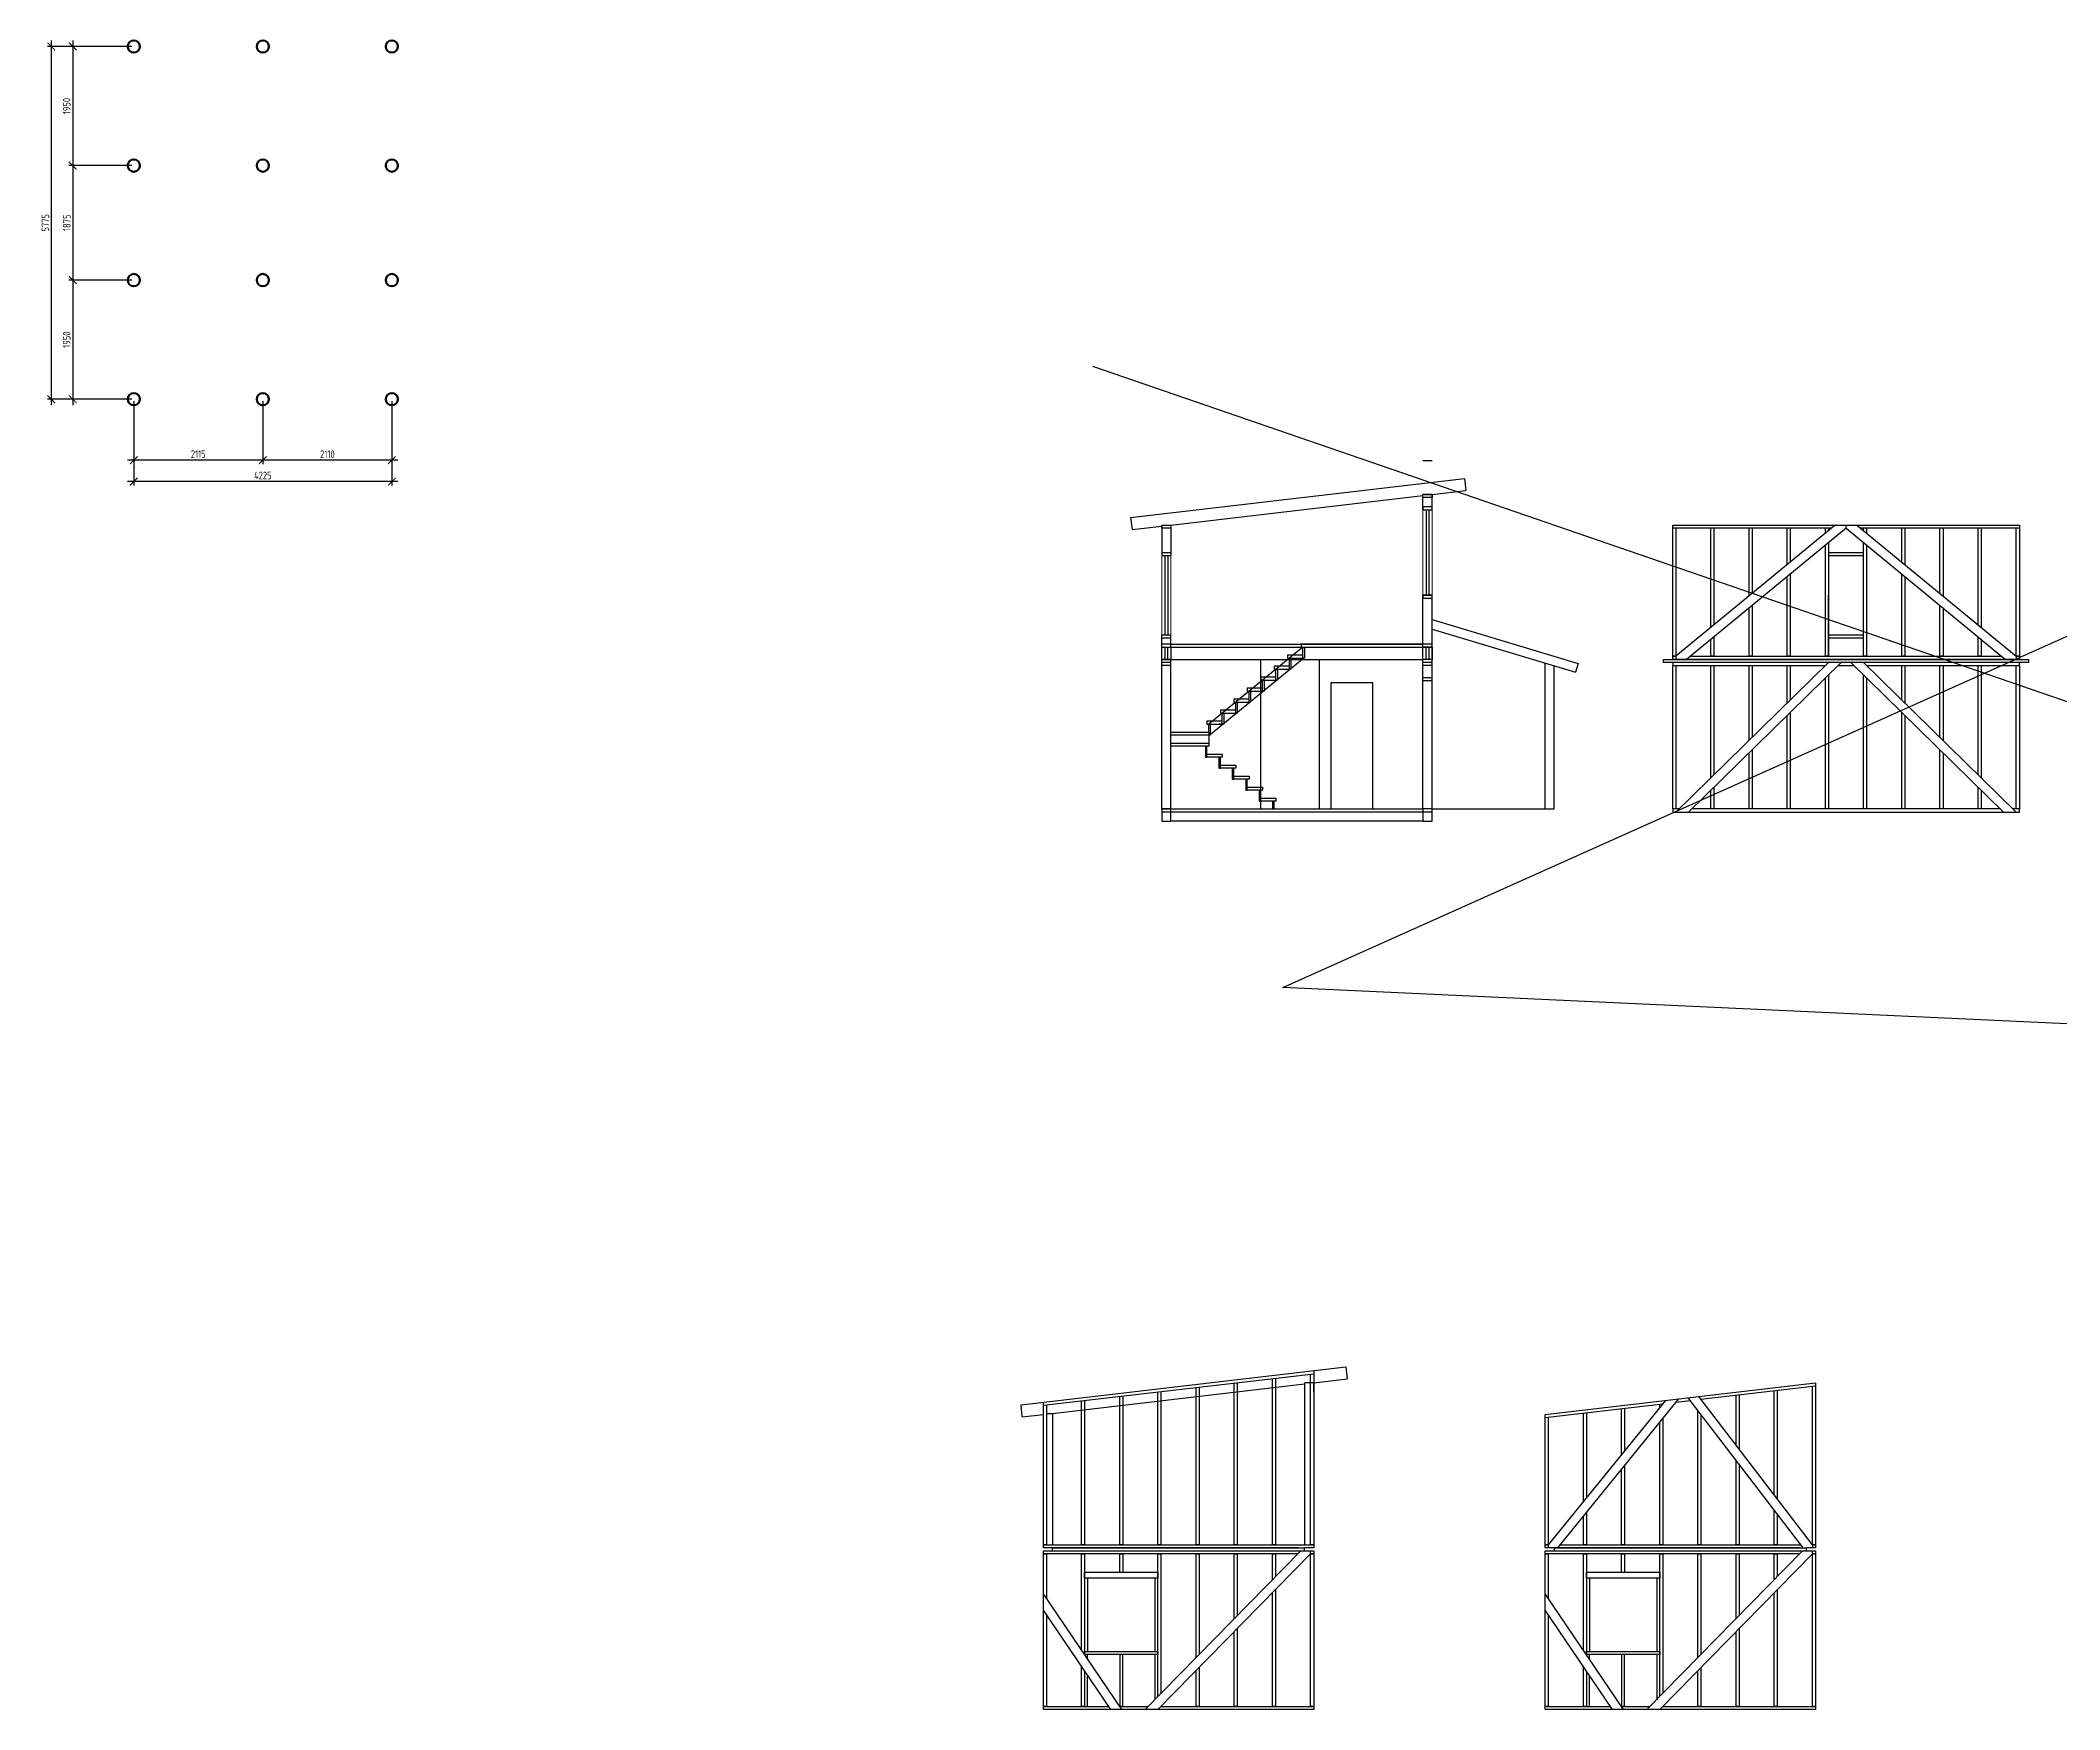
# Model space of a CAD drawing. Header units: millimetres. Extents: x 743280 to 1140305, y -337608 to -106611.
# Drawn here: x 981978 to 1015031, y -220563 to -193231 of the extents above; entities that cross this region are included whole.
import ezdxf

# ---------------------------------------------------------------- set-up
doc = ezdxf.new("R2010")
doc.units = ezdxf.units.MM
doc.header["$PDMODE"] = 35
doc.layers.get('Defpoints').update_dxf_attribs({"color": 9})
doc.layers.add('SANTEH', color=7, linetype='Continuous')
for name, color, linetype, lineweight in [('ОСНОВНЫЕ', 7, 'Continuous', 30), ('РАЗМЕРЫ', 42, 'Continuous', 13), ('ТОНКИЕ', 250, 'Continuous', 13)]:
    doc.layers.add(name, color=color, linetype=linetype, lineweight=lineweight)
doc.styles.add('GOST 2.304', font='CS_Gost2304.shx')
doc.dimstyles.new('СПДС', dxfattribs={"dimtxt": 2.5, "dimasz": 2.5, "dimexe": 1.25, "dimexo": 0.625, "dimtad": 1, "dimdec": 0, "dimtxsty": 'GOST 2.304', "dimblk": 'ARCHTICK', "dimblk1": 'ARCHTICK', "dimblk2": 'ARCHTICK', "dimcen": 2.5, "dimdle": 2, "dimadec": 0, "dimazin": 2, "dimtfac": 0.75, "dimtdec": 4, "dimtmove": 1, "dimatfit": 3, "dimfxl": 1, "dimtolj": 1, "dimarcsym": 1})

# ---------------------------------------------------------------- blocks, each defined once
blk = doc.blocks.new('_ArchTick')
at = {"color": 0, "linetype": 'ByBlock', "const_width": 0.15}
blk.add_lwpolyline([(-0.5, -0.5), (0.5, 0.5)], dxfattribs=at)
blk = doc.blocks.new('*D33')
at = {"layer": 'Defpoints', "color": 0, "transparency": 16777216}
for p in [(983507, -193331), (982157, -199106), (983507, -199106)]:
    blk.add_point(p, dxfattribs=at)
at = {"layer": 'РАЗМЕРЫ', "color": 0, "lineweight": -2, "transparency": 16777216}
for p, q in [((983475, -193331), (982094, -193331)), ((982157, -193231), (982157, -199206)), ((983475, -199106), (982094, -199106))]:
    blk.add_line(p, q, dxfattribs=at)
at = {"layer": 'РАЗМЕРЫ', "color": 0, "lineweight": -2, "transparency": 16777216, "xscale": 125, "yscale": 125, "zscale": 125}
for p, rotation in [((982157, -193331), 90), ((982157, -199106), 270)]:
    blk.add_blockref('_ArchTick', p, dxfattribs=dict(at, rotation=rotation))
at = {"layer": 'РАЗМЕРЫ', "color": 0, "transparency": 16777216, "insert": (982060, -196218), "char_height": 125, "attachment_point": 5, "rotation": 90, "style": 'GOST 2.304'}
blk.add_mtext('\\A1;5775', dxfattribs=at)
blk = doc.blocks.new('*D34')
at = {"layer": 'Defpoints', "color": 0, "transparency": 16777216}
for p in [(983507, -197156), (982507, -199106), (983507, -199106)]:
    blk.add_point(p, dxfattribs=at)
at = {"layer": 'РАЗМЕРЫ', "color": 0, "lineweight": -2, "transparency": 16777216}
for p, q in [((983475, -197156), (982444, -197156)), ((982507, -197056), (982507, -199206)), ((983475, -199106), (982444, -199106))]:
    blk.add_line(p, q, dxfattribs=at)
at = {"layer": 'РАЗМЕРЫ', "color": 0, "lineweight": -2, "transparency": 16777216, "xscale": 125, "yscale": 125, "zscale": 125}
for p, rotation in [((982507, -197156), 90), ((982507, -199106), 270)]:
    blk.add_blockref('_ArchTick', p, dxfattribs=dict(at, rotation=rotation))
at = {"layer": 'РАЗМЕРЫ', "color": 0, "transparency": 16777216, "insert": (982409, -198131), "char_height": 125, "attachment_point": 5, "rotation": 90, "style": 'GOST 2.304'}
blk.add_mtext('\\A1;1950', dxfattribs=at)
blk = doc.blocks.new('*D35')
at = {"layer": 'Defpoints', "color": 0, "transparency": 16777216}
for p in [(983507, -195281), (982507, -197156), (983507, -197156)]:
    blk.add_point(p, dxfattribs=at)
at = {"layer": 'РАЗМЕРЫ', "color": 0, "lineweight": -2, "transparency": 16777216}
for p, q in [((983475, -195281), (982444, -195281)), ((982507, -195181), (982507, -197256)), ((983475, -197156), (982444, -197156))]:
    blk.add_line(p, q, dxfattribs=at)
at = {"layer": 'РАЗМЕРЫ', "color": 0, "lineweight": -2, "transparency": 16777216, "xscale": 125, "yscale": 125, "zscale": 125}
for p, rotation in [((982507, -195281), 90), ((982507, -197156), 270)]:
    blk.add_blockref('_ArchTick', p, dxfattribs=dict(at, rotation=rotation))
at = {"layer": 'РАЗМЕРЫ', "color": 0, "transparency": 16777216, "insert": (982410, -196218), "char_height": 125, "attachment_point": 5, "rotation": 90, "style": 'GOST 2.304'}
blk.add_mtext('\\A1;1875', dxfattribs=at)
blk = doc.blocks.new('*D36')
at = {"layer": 'Defpoints', "color": 0, "transparency": 16777216}
for p in [(983507, -193331), (982507, -195281), (983507, -195281)]:
    blk.add_point(p, dxfattribs=at)
at = {"layer": 'РАЗМЕРЫ', "color": 0, "lineweight": -2, "transparency": 16777216}
for p, q in [((983475, -193331), (982444, -193331)), ((982507, -193231), (982507, -195381)), ((983475, -195281), (982444, -195281))]:
    blk.add_line(p, q, dxfattribs=at)
at = {"layer": 'РАЗМЕРЫ', "color": 0, "lineweight": -2, "transparency": 16777216, "xscale": 125, "yscale": 125, "zscale": 125}
for p, rotation in [((982507, -193331), 90), ((982507, -195281), 270)]:
    blk.add_blockref('_ArchTick', p, dxfattribs=dict(at, rotation=rotation))
at = {"layer": 'РАЗМЕРЫ', "color": 0, "transparency": 16777216, "insert": (982409, -194306), "char_height": 125, "attachment_point": 5, "rotation": 90, "style": 'GOST 2.304'}
blk.add_mtext('\\A1;1950', dxfattribs=at)
blk = doc.blocks.new('*D37')
at = {"layer": 'Defpoints', "color": 0, "transparency": 16777216}
for p in [(983507, -199106), (987732, -199106), (983507, -200456)]:
    blk.add_point(p, dxfattribs=at)
at = {"layer": 'РАЗМЕРЫ', "color": 0, "lineweight": -2, "transparency": 16777216}
for p, q in [((983507, -199137), (983507, -200518)), ((987732, -199137), (987732, -200518)), ((987832, -200456), (983407, -200456))]:
    blk.add_line(p, q, dxfattribs=at)
at = {"layer": 'РАЗМЕРЫ', "color": 0, "lineweight": -2, "transparency": 16777216, "xscale": 125, "yscale": 125, "zscale": 125, "rotation": 180}
blk.add_blockref('_ArchTick', (983507, -200456), dxfattribs=at)
at = {"layer": 'РАЗМЕРЫ', "color": 0, "lineweight": -2, "transparency": 16777216, "xscale": 125, "yscale": 125, "zscale": 125}
blk.add_blockref('_ArchTick', (987732, -200456), dxfattribs=at)
at = {"layer": 'РАЗМЕРЫ', "color": 0, "transparency": 16777216, "insert": (985619, -200355), "char_height": 125, "attachment_point": 5, "style": 'GOST 2.304'}
blk.add_mtext('\\A1;4225', dxfattribs=at)
blk = doc.blocks.new('*D38')
at = {"layer": 'Defpoints', "color": 0, "transparency": 16777216}
for p in [(983507, -199106), (985620, -199106), (983507, -200106)]:
    blk.add_point(p, dxfattribs=at)
at = {"layer": 'РАЗМЕРЫ', "color": 0, "lineweight": -2, "transparency": 16777216}
for p, q in [((983507, -199137), (983507, -200168)), ((985620, -199137), (985620, -200168)), ((985720, -200106), (983407, -200106))]:
    blk.add_line(p, q, dxfattribs=at)
at = {"layer": 'РАЗМЕРЫ', "color": 0, "lineweight": -2, "transparency": 16777216, "xscale": 125, "yscale": 125, "zscale": 125, "rotation": 180}
blk.add_blockref('_ArchTick', (983507, -200106), dxfattribs=at)
at = {"layer": 'РАЗМЕРЫ', "color": 0, "lineweight": -2, "transparency": 16777216, "xscale": 125, "yscale": 125, "zscale": 125}
blk.add_blockref('_ArchTick', (985620, -200106), dxfattribs=at)
at = {"layer": 'РАЗМЕРЫ', "color": 0, "transparency": 16777216, "insert": (984563, -200005), "char_height": 125, "attachment_point": 5, "style": 'GOST 2.304'}
blk.add_mtext('\\A1;2115', dxfattribs=at)
blk = doc.blocks.new('*D39')
at = {"layer": 'Defpoints', "color": 0, "transparency": 16777216}
for p in [(985620, -199106), (987732, -199106), (985620, -200106)]:
    blk.add_point(p, dxfattribs=at)
at = {"layer": 'РАЗМЕРЫ', "color": 0, "lineweight": -2, "transparency": 16777216}
for p, q in [((985620, -199137), (985620, -200168)), ((987732, -199137), (987732, -200168)), ((987832, -200106), (985520, -200106))]:
    blk.add_line(p, q, dxfattribs=at)
at = {"layer": 'РАЗМЕРЫ', "color": 0, "lineweight": -2, "transparency": 16777216, "xscale": 125, "yscale": 125, "zscale": 125, "rotation": 180}
blk.add_blockref('_ArchTick', (985620, -200106), dxfattribs=at)
at = {"layer": 'РАЗМЕРЫ', "color": 0, "lineweight": -2, "transparency": 16777216, "xscale": 125, "yscale": 125, "zscale": 125}
blk.add_blockref('_ArchTick', (987732, -200106), dxfattribs=at)
at = {"layer": 'РАЗМЕРЫ', "color": 0, "transparency": 16777216, "insert": (986676, -200007), "char_height": 125, "attachment_point": 5, "style": 'GOST 2.304'}
blk.add_mtext('\\A1;2110', dxfattribs=at)

msp = doc.modelspace()

# ---------------------------------------------------------------- linework, layer by layer
at = {"layer": 'SANTEH', "ltscale": 100}
for p, q in [((1000334.3, -203366.1), (1000334.3, -203116.1)), ((1000334.3, -203166.1), (1004609.3, -203166.1)), ((1000484.3, -203116.1), (1004609.3, -203116.1)), ((1004759.3, -203366.1), (1004759.3, -203116.1)), ((1004759.3, -205816.1), (1004759.3, -203166.1)), ((1004759.3, -206016.1), (1004759.3, -203166.1)), ((1000334.3, -205816.1), (1000334.3, -203316.1)), ((1000334.3, -203366.1), (1004609.3, -203366.1)), ((1000484.3, -204626.1), (1000484.3, -203366.1)), ((1001954.3, -205816.1), (1001954.3, -203366.1)), ((1002909.3, -203366.1), (1002909.3, -205816.1)), ((1004609.3, -203666.1), (1004609.3, -203366.1)), ((1000484.3, -205816.1), (1000484.3, -203816.1)), ((1003108.7, -203746.1), (1003788.7, -203746.1)), ((1003108.7, -205816.1), (1003108.7, -203746.1)), ((1003788.7, -205816.1), (1003788.7, -203746.1)), ((1004609.3, -205816.1), (1004609.3, -203666.1)), ((1000484.3, -205816.1), (1000334.3, -205816.1)), ((1000484.3, -205816.1), (1001184.3, -205816.1))]:
    msp.add_line(p, q, dxfattribs=at)
at = {"layer": 'ОСНОВНЫЕ', "ltscale": 100}
for p, q in [((1002314, -208739), (1029745.4, -196444.7)), ((999203.2, -198564.4), (1032856.2, -210152.1)), ((1004759.3, -200116.1), (1004609.3, -200116.1)), ((999824.3, -201042.1), (1005287.2, -200404.1)), ((1004759.3, -200666.1), (1005310.3, -200602.4)), ((1005287.2, -200404.1), (1005310.3, -200602.4)), ((1000484.3, -201166.1), (1004609.3, -200684.3)), ((1004609.3, -200916.1), (1004609.3, -200666.1)), ((1004609.3, -200916.1), (1004609.3, -200666.1)), ((1004759.3, -200666.1), (1004609.3, -200666.1)), ((1004660.2, -200916.1), (1004660.2, -202316.1)), ((1004708.5, -200916.1), (1004708.5, -202316.1)), ((1004759.3, -200916.1), (1004759.3, -200666.1)), ((1004759.3, -200916.1), (1004759.3, -200816.1)), ((1004759.3, -200916.1), (1004759.3, -200816.1)), ((999824.3, -201042.1), (999847.5, -201240.5)), ((999847.5, -201240.5), (1000334.3, -201183.6)), ((1000334.3, -201166.1), (1000484.3, -201166.1)), ((1000334.3, -201166.1), (1000334.3, -201666.1)), ((1000484.3, -201166.1), (1000484.3, -201666.1)), ((1011359.9, -201166.1), (1008747.6, -203316)), ((1011535.2, -201216.1), (1008922.8, -203366.1)), ((1011535.1, -201216.1), (1011535.1, -201166.1)), ((1011535.2, -201216.1), (1011535.2, -201166.1)), ((1011535.2, -201216.1), (1014147.5, -203366.1)), ((1011710.4, -201166.1), (1014322.7, -203316)), ((1000334.3, -201616.1), (1000484.3, -201616.1)), ((1011247.7, -201616.1), (1011822.7, -201616.1)), ((1000334.3, -201666.1), (1000484.3, -201666.1)), ((1000385.2, -201666.1), (1000385.2, -202966.1)), ((1000433.5, -201666.1), (1000433.5, -202966.1)), ((1011247.7, -201666.1), (1011822.7, -201666.1)), ((1004609.3, -203166.1), (1004609.3, -202316.1)), ((1004609.3, -203166.1), (1004609.3, -202316.1)), ((1004609.3, -202316.1), (1004759.3, -202316.1)), ((1004759.3, -203366.1), (1004759.3, -202316.1)), ((1004759.3, -203366.1), (1004759.3, -202316.1)), ((1004759.3, -203366.1), (1004759.3, -202316.1)), ((1004759.3, -203116.1), (1004759.3, -202316.1)), ((1011247.7, -203316.1), (1011247.7, -202316.1)), ((1004759.3, -202716.1), (1007152.4, -203434)), ((1004759.3, -202872.7), (1007109.3, -203577.7)), ((1000334.3, -203366.1), (1000334.3, -202966.1)), ((1000334.3, -202966.1), (1000484.3, -202966.1)), ((1000334.3, -203016.1), (1000484.3, -203016.1)), ((1000484.3, -203116.1), (1000334.3, -203116.1)), ((1000484.3, -203166.1), (1000484.3, -202966.1)), ((1002644.3, -203166.1), (1001104.3, -204426.1)), ((1002644.3, -203296.1), (1002644.3, -203166.1)), ((1002669.3, -203166.1), (1002669.3, -203346.1)), ((1004759.3, -203116.1), (1004609.3, -203116.1)), ((1004609.3, -203166.1), (1004759.3, -203166.1)), ((1004759.3, -203166.1), (1004609.3, -203166.1)), ((1011247.7, -202966.1), (1011822.7, -202966.1)), ((1011247.7, -203016.1), (1011822.7, -203016.1)), ((1000334.3, -203366.1), (1000334.3, -203316.1)), ((1000334.3, -203466.1), (1000334.3, -203316.1)), ((1000484.3, -203366.1), (1000334.3, -203366.1)), ((1000484.3, -203416.1), (1000334.3, -203416.1)), ((1000484.3, -203466.1), (1000334.3, -203466.1)), ((1000484.3, -203466.1), (1000484.3, -203366.1)), ((1002661.2, -203346.1), (1001129.3, -204599.4)), ((1002204.3, -203656.1), (1002204.3, -203526.1)), ((1002229.3, -203526.1), (1002229.3, -203706.1)), ((1002424.3, -203476.1), (1002424.3, -203346.1)), ((1002449.3, -203526.1), (1002424.3, -203526.1)), ((1002449.3, -203346.1), (1002449.3, -203526.1)), ((1002669.3, -203346.1), (1002644.3, -203346.1)), ((1004759.3, -203366.1), (1004609.3, -203366.1)), ((1004609.3, -203466.1), (1004609.3, -203366.1)), ((1004759.3, -203416.1), (1004609.3, -203416.1)), ((1004759.3, -203466.1), (1004609.3, -203466.1)), ((1004759.3, -203466.1), (1004759.3, -203316.1)), ((1004759.3, -203366.1), (1004759.3, -203316.1)), ((1006609.3, -205816.1), (1006609.3, -203427.7)), ((1006759.3, -205816.1), (1006759.3, -203472.7)), ((1007152.4, -203434), (1007109.3, -203577.7)), ((1008747.6, -203316), (1008747.6, -203366.1)), ((1008747.7, -205866.1), (1011248.7, -203416.1)), ((1008955.7, -205866.1), (1011456.7, -203416.1)), ((1014114.7, -205866.1), (1011613.6, -203416.1)), ((1014322.7, -205866.1), (1011821.6, -203416.1)), ((1014322.7, -203316), (1014322.7, -203366.1)), ((1001764.3, -204016.1), (1001764.3, -203886.1)), ((1001789.3, -203886.1), (1001789.3, -204066.1)), ((1001984.3, -203836.1), (1001984.3, -203706.1)), ((1002009.3, -203886.1), (1001984.3, -203886.1)), ((1002009.3, -203706.1), (1002009.3, -203886.1)), ((1002229.3, -203706.1), (1002204.3, -203706.1)), ((1004759.3, -203666.1), (1004609.3, -203666.1)), ((1004609.3, -203716.1), (1004609.3, -203666.1)), ((1004759.3, -203716.1), (1004609.3, -203716.1)), ((1004759.3, -203716.1), (1004759.3, -203666.1)), ((1001324.3, -204376.1), (1001324.3, -204246.1)), ((1001349.3, -204246.1), (1001349.3, -204426.1)), ((1001544.3, -204196.1), (1001544.3, -204066.1)), ((1001569.3, -204246.1), (1001544.3, -204246.1)), ((1001569.3, -204066.1), (1001569.3, -204246.1)), ((1001789.3, -204066.1), (1001764.3, -204066.1)), ((1001104.3, -204556.1), (1001104.3, -204426.1)), ((1001129.3, -204426.1), (1001129.3, -204606.1)), ((1001294.3, -204426.1), (1001269.3, -204426.1)), ((1001349.3, -204426.1), (1001324.3, -204426.1)), ((1001049.3, -204786.1), (1001049.3, -204966.1)), ((1001074.3, -204916.1), (1001074.3, -204786.1)), ((1001104.3, -204606.1), (1001104.3, -204736.1)), ((1001129.3, -204606.1), (1001104.3, -204606.1)), ((1001129.3, -204606.1), (1001104.3, -204606.1)), ((1001049.3, -204966.1), (1001074.3, -204966.1)), ((1001269.3, -204966.1), (1001269.3, -205146.1)), ((1001269.3, -205146.1), (1001294.3, -205146.1)), ((1001294.3, -205096.1), (1001294.3, -204966.1)), ((1001489.3, -205146.1), (1001489.3, -205326.1)), ((1001514.3, -205276.1), (1001514.3, -205146.1)), ((1001489.3, -205326.1), (1001514.3, -205326.1)), ((1001709.3, -205326.1), (1001709.3, -205506.1)), ((1001709.3, -205506.1), (1001734.3, -205506.1)), ((1001709.3, -205506.1), (1001734.3, -205506.1)), ((1001734.3, -205456.1), (1001734.3, -205326.1)), ((1001929.3, -205506.1), (1001929.3, -205686.1)), ((1001954.3, -205636.1), (1001954.3, -205506.1)), ((1000334.3, -205816.1), (1000334.3, -205866.1)), ((1000334.3, -205816.1), (1000484.3, -205816.1)), ((1004609.3, -205866.1), (1000334.3, -205866.1)), ((1000484.3, -205866.1), (1000484.3, -205816.1)), ((1000484.3, -205816.1), (1004609.3, -205816.1)), ((1001929.3, -205686.1), (1001954.3, -205686.1)), ((1001929.3, -205686.1), (1001954.3, -205686.1)), ((1002149.3, -205686.1), (1002149.3, -205816.1)), ((1002149.3, -205816.1), (1002174.3, -205816.1)), ((1002174.3, -205816.1), (1002174.3, -205686.1)), ((1004759.3, -205816.1), (1004609.3, -205816.1)), ((1004609.3, -205816.1), (1004609.3, -205866.1)), ((1004759.3, -205866.1), (1004759.3, -205816.1)), ((1004759.3, -205816.1), (1006759.3, -205816.1)), ((1004609.3, -206016.1), (1000484.3, -206016.1)), ((1032856.2, -210152.1), (1002314, -208739)), ((998032, -215571.7), (1003348.9, -214950.6)), ((998396, -215579.5), (1002821, -215062.6)), ((1002821, -215212.6), (1003372, -215148.9)), ((1003348.9, -214950.6), (1003372, -215148.9)), ((998546, -215712.6), (1002671, -215230.8)), ((1002821, -215212.6), (1002671, -215212.6)), ((1002671, -215212.6), (1002671, -217862.6)), ((1002821, -215363), (1002821, -215212.6)), ((1006610.6, -215729.1), (1011035.6, -215212.3)), ((1008580.8, -215499), (1006660.6, -217862.6)), ((1008794.3, -215474.1), (1006813.3, -217912.6)), ((1008749.1, -215529.7), (1008987.2, -215501.9)), ((1010835, -217912.6), (1008951.7, -215455.7)), ((1010985.6, -217862.6), (1009125.2, -215435.4)), ((1009160.6, -215481.6), (1011035.6, -215262.6)), ((998049.4, -215770.7), (998032, -215571.7)), ((998049.4, -215770.7), (998396, -215730.2)), ((998446, -215712.6), (998546, -215712.6)), ((998546, -215712.6), (998546, -217862.6)), ((1006610.6, -215779.5), (1008535.6, -215554.6)), ((998546, -217912.6), (1002671, -217912.6)), ((998546, -217962.6), (998546, -217912.6)), ((1002610, -217962.6), (1000062, -220562.6)), ((1002771, -218012.6), (1000272, -220562.6)), ((1002671, -217962.6), (1002671, -217912.6)), ((1002771, -218012.6), (1002771, -217962.6)), ((1006660.6, -217862.6), (1006660.6, -217912.6)), ((1006760.6, -217912.6), (1010885.6, -217912.6)), ((1006760.6, -217962.6), (1006760.6, -217912.6)), ((1010824.6, -217962.6), (1008276.6, -220562.6)), ((1010985.6, -218012.6), (1008486.6, -220562.6)), ((1010885.6, -217962.6), (1010885.6, -217912.6)), ((1010985.6, -217862.6), (1010985.6, -217912.6)), ((1010985.6, -218012.6), (1010985.6, -217962.6)), ((999121, -218412.6), (999121, -219612.6)), ((1000221, -218412.6), (1000221, -219612.6)), ((1007335.6, -218412.6), (1007335.6, -219612.6)), ((1008435.6, -218412.6), (1008435.6, -219612.6)), ((999679.8, -220562.6), (998396, -218664.8)), ((1007894.4, -220562.6), (1006610.6, -218664.8)), ((999498.7, -220562.6), (998396, -218932.5)), ((1007713.4, -220562.6), (1006610.6, -218932.5))]:
    msp.add_line(p, q, dxfattribs=at)
for points in [[(1004609.3, -200666.1), (1004759.3, -200666.1), (1004759.3, -200716.1), (1004609.3, -200716.1)], [(1004609.3, -200916.1), (1004759.3, -200916.1), (1004759.3, -200866.1), (1004609.3, -200866.1)], [(1000334.3, -201166.1), (1000484.3, -201166.1), (1000484.3, -201216.1), (1000334.3, -201216.1)], [(1004609.3, -202366.1), (1004759.3, -202366.1), (1004759.3, -202316.1), (1004609.3, -202316.1)], [(1000334.3, -203166.1), (1000384.3, -203166.1), (1000384.3, -203366.1), (1000334.3, -203366.1)], [(1000434.3, -203166.1), (1000484.3, -203166.1), (1000484.3, -203366.1), (1000434.3, -203366.1)], [(1004609.3, -203116.1), (1002614.3, -203116.1), (1002614.3, -203166.1), (1004609.3, -203166.1)], [(1004609.3, -203166.1), (1004659.3, -203166.1), (1004659.3, -203366.1), (1004609.3, -203366.1)], [(1004709.3, -203166.1), (1004759.3, -203166.1), (1004759.3, -203366.1), (1004709.3, -203366.1)], [(1002424.3, -203476.1), (1002174.3, -203476.1), (1002174.3, -203526.1), (1002424.3, -203526.1)], [(1002644.3, -203296.1), (1002394.3, -203296.1), (1002394.3, -203346.1), (1002644.3, -203346.1)], [(1008547.7, -203366.1), (1014522.7, -203366.1), (1014522.7, -203416.1), (1008547.7, -203416.1)], [(1008697.7, -203466.1), (1008747.7, -203466.1), (1008747.7, -205816.1), (1008697.7, -205816.1)], [(1014322.7, -203466.1), (1014372.7, -203466.1), (1014372.7, -205816.1), (1014322.7, -205816.1)], [(1001984.3, -203836.1), (1001734.3, -203836.1), (1001734.3, -203886.1), (1001984.3, -203886.1)], [(1002204.3, -203656.1), (1001954.3, -203656.1), (1001954.3, -203706.1), (1002204.3, -203706.1)], [(1001544.3, -204196.1), (1001294.3, -204196.1), (1001294.3, -204246.1), (1001544.3, -204246.1)], [(1001764.3, -204016.1), (1001514.3, -204016.1), (1001514.3, -204066.1), (1001764.3, -204066.1)], [(1000484.3, -204556.1), (1001104.3, -204556.1), (1001104.3, -204606.1), (1000484.3, -204606.1)], [(1001324.3, -204376.1), (1001074.3, -204376.1), (1001074.3, -204426.1), (1001324.3, -204426.1)], [(1000484.3, -204736.1), (1001104.3, -204736.1), (1001104.3, -204786.1), (1000484.3, -204786.1)], [(1001074.3, -204916.1), (1001324.3, -204916.1), (1001324.3, -204966.1), (1001074.3, -204966.1)], [(1001294.3, -205096.1), (1001544.3, -205096.1), (1001544.3, -205146.1), (1001294.3, -205146.1)], [(1001514.3, -205276.1), (1001764.3, -205276.1), (1001764.3, -205326.1), (1001514.3, -205326.1)], [(1001734.3, -205456.1), (1001984.3, -205456.1), (1001984.3, -205506.1), (1001734.3, -205506.1)], [(1000484.3, -205866.1), (1000334.3, -205866.1), (1000334.3, -206016.1), (1000484.3, -206016.1)], [(1001954.3, -205636.1), (1002204.3, -205636.1), (1002204.3, -205686.1), (1001954.3, -205686.1)], [(1004759.3, -205866.1), (1004609.3, -205866.1), (1004609.3, -206016.1), (1004759.3, -206016.1)], [(1002821, -220512.6), (1002771, -220512.6), (1002771, -218012.6), (1002821, -218012.6)], [(1011035.6, -220512.6), (1010985.6, -220512.6), (1010985.6, -218012.6), (1011035.6, -218012.6)], [(999071, -218312.6), (1000271, -218312.6), (1000271, -218412.6), (999071, -218412.6)], [(1007285.6, -218312.6), (1008485.6, -218312.6), (1008485.6, -218412.6), (1007285.6, -218412.6)], [(999071, -219612.6), (1000271, -219612.6), (1000271, -219662.6), (999071, -219662.6)], [(1007285.6, -219612.6), (1008485.6, -219612.6), (1008485.6, -219662.6), (1007285.6, -219662.6)]]:
    msp.add_lwpolyline(points, close=True, dxfattribs=at)
for points in [[(1008747.7, -201216.1), (1008747.7, -203316.1), (1008697.7, -203316.1), (1008697.7, -201166.1)], [(1011299.1, -201216.1), (1008697.7, -201216.1), (1008697.7, -201166.1), (1014372.7, -201166.1), (1014372.7, -201216.1), (1011771.2, -201216.1)], [(1009322.7, -202842.7), (1009322.7, -201216.1)], [(1009372.7, -201216.1), (1009372.7, -202801.6)], [(1009947.7, -202328.3), (1009947.7, -201216.1)], [(1009997.7, -201216.1), (1009997.7, -202287.2)], [(1010572.7, -201814), (1010572.7, -201216.1)], [(1010622.7, -201216.1), (1010622.7, -201772.8)], [(1011197.7, -201299.6), (1011197.7, -201216.1)], [(1011247.7, -201216.1), (1011247.7, -201258.4)], [(1011535.2, -201216.1), (1011535.1, -201216.1)], [(1011822.7, -201258.4), (1011822.7, -201216.1)], [(1011872.7, -201216.1), (1011872.7, -201299.6)], [(1012447.7, -201772.8), (1012447.7, -201216.1)], [(1012497.7, -201216.1), (1012497.7, -201814)], [(1013072.7, -202287.2), (1013072.7, -201216.1)], [(1013122.7, -201216.1), (1013122.7, -202328.4)], [(1013697.7, -202801.6), (1013697.7, -201216.1)], [(1013747.7, -201216.1), (1013747.7, -202842.8)], [(1014372.7, -201166.1), (1014372.7, -203316.1), (1014322.7, -203316.1), (1014322.7, -201216.1)], [(1011247.7, -201452.7), (1011247.7, -203316.1), (1011197.7, -203316.1), (1011197.7, -201493.8)], [(1011872.7, -201493.9), (1011872.7, -203316.1), (1011822.7, -203316.1), (1011822.7, -201452.7)], [(1010622.7, -201967.1), (1010622.7, -203316.1), (1010572.7, -203316.1), (1010572.7, -202008.2)], [(1012497.7, -202008.2), (1012497.7, -203316.1), (1012447.7, -203316.1), (1012447.7, -201967.1)], [(1009997.7, -202481.5), (1009997.7, -203316.1), (1009947.7, -203316.1), (1009947.7, -202522.6)], [(1013122.7, -202522.6), (1013122.7, -203316.1), (1013072.7, -203316.1), (1013072.7, -202481.5)], [(1009372.7, -202995.9), (1009372.7, -203316.1), (1009322.7, -203316.1), (1009322.7, -203037)], [(1013747.7, -203037), (1013747.7, -203316.1), (1013697.7, -203316.1), (1013697.7, -202995.9)], [(1014322.7, -203316.1), (1014372.7, -203316.1), (1014372.7, -203366.1), (1008697.7, -203366.1), (1008697.7, -203316.1), (1008747.7, -203316.1)], [(1011872.7, -203466.1), (1014372.7, -203466.1), (1014372.7, -203416.1), (1008697.7, -203416.1), (1008697.7, -203466.1), (1011197.7, -203466.1)], [(1008983.6, -203316.1), (1014086.7, -203316.1)], [(1009322.7, -205302.8), (1009322.7, -203466.1), (1009372.7, -203466.1), (1009372.7, -205253.8)], [(1009947.7, -204690.6), (1009947.7, -203466.1), (1009997.7, -203466.1), (1009997.7, -204641.6)], [(1010572.7, -204078.3), (1010572.7, -203466.1), (1010622.7, -203466.1), (1010622.7, -204029.3)], [(1011405.7, -203466.1), (1011664.7, -203466.1)], [(1012447.7, -204029.3), (1012447.7, -203466.1), (1012497.7, -203466.1), (1012497.7, -204078.3)], [(1013072.7, -204641.6), (1013072.7, -203466.1), (1013122.7, -203466.1), (1013122.7, -204690.6)], [(1013697.7, -205253.8), (1013697.7, -203466.1), (1013747.7, -203466.1), (1013747.7, -205302.8)], [(1011247.7, -203620.9), (1011247.7, -205816.1), (1011197.7, -205816.1), (1011197.7, -203669.8)], [(1011872.7, -203669.8), (1011872.7, -205816.1), (1011822.7, -205816.1), (1011822.7, -203620.9)], [(1010622.7, -204233.1), (1010622.7, -205816.1), (1010572.7, -205816.1), (1010572.7, -204282.1)], [(1012497.7, -204282.1), (1012497.7, -205816.1), (1012447.7, -205816.1), (1012447.7, -204233.1)], [(1009997.7, -204845.4), (1009997.7, -205816.1), (1009947.7, -205816.1), (1009947.7, -204894.3)], [(1013122.7, -204894.3), (1013122.7, -205816.1), (1013072.7, -205816.1), (1013072.7, -204845.4)], [(1009372.7, -205457.6), (1009372.7, -205816.1), (1009322.7, -205816.1), (1009322.7, -205506.6)], [(1013747.7, -205506.6), (1013747.7, -205816.1), (1013697.7, -205816.1), (1013697.7, -205457.6)], [(1008798.7, -205816.1), (1008697.7, -205816.1), (1008697.7, -205866.1), (1014372.7, -205866.1), (1014372.7, -205816.1), (1014271.6, -205816.1)], [(1014063.6, -205816.1), (1009006.7, -205816.1)], [(1002196, -215135.6), (1002196, -217862.6), (1002146, -217862.6), (1002146, -215141.5)], [(1002821, -215012.3), (1002821, -217862.6), (1002771, -217862.6), (1002771, -215068.5)], [(999071, -215500.6), (999071, -217862.6), (999021, -217862.6), (999021, -215506.5)], [(999696, -215427.6), (999696, -217862.6), (999646, -217862.6), (999646, -215433.5)], [(1000321, -215354.6), (1000321, -217862.6), (1000271, -217862.6), (1000271, -215360.5)], [(1000946, -215281.6), (1000946, -217862.6), (1000896, -217862.6), (1000896, -215287.5)], [(1001571, -215208.6), (1001571, -217862.6), (1001521, -217862.6), (1001521, -215214.5)], [(1009735.6, -216231.8), (1009735.6, -215414.5)], [(1009785.6, -215408.6), (1009785.6, -216297)], [(1010360.6, -217047.2), (1010360.6, -215341.5)], [(1010410.6, -215335.6), (1010410.6, -217112.5)], [(1011035.6, -215212.3), (1011035.6, -217862.6), (1010985.6, -217862.6), (1010985.6, -215268.5)], [(998446, -215573.6), (998446, -217862.6), (998396, -217862.6), (998396, -215529.1)], [(1002821, -215612.6), (1002821, -215662.6)], [(1006660.6, -215773.6), (1006660.6, -217862.6), (1006610.6, -217862.6), (1006610.6, -215729.1)], [(1007235.6, -217154.9), (1007235.6, -215706.5)], [(1007285.6, -215700.6), (1007285.6, -217093.3)], [(1007860.6, -216385.5), (1007860.6, -215633.5)], [(1007910.6, -215627.6), (1007910.6, -216324)], [(1008485.6, -215616.2), (1008485.6, -215560.5)], [(1008535.6, -215792.5), (1008535.6, -217862.6), (1008485.6, -217862.6), (1008485.6, -215854.1)], [(1009160.6, -215728.2), (1009160.6, -217862.6), (1009110.6, -217862.6), (1009110.6, -215663)], [(1011035.6, -215812.6), (1011035.6, -215862.6)], [(1009785.6, -216543.6), (1009785.6, -217862.6), (1009735.6, -217862.6), (1009735.6, -216478.4)], [(1007910.6, -216561.9), (1007910.6, -217862.6), (1007860.6, -217862.6), (1007860.6, -216623.4)], [(1007285.6, -217331.2), (1007285.6, -217862.6), (1007235.6, -217862.6), (1007235.6, -217392.7)], [(1010410.6, -217359), (1010410.6, -217862.6), (1010360.6, -217862.6), (1010360.6, -217293.8)], [(1002561, -217912.6), (998396, -217912.6), (998396, -217862.6), (1002821, -217862.6), (1002821, -217912.6), (1002671, -217912.6)], [(1002561, -218012.6), (998396, -218012.6), (998396, -217962.6), (1002821, -217962.6), (1002821, -218012.6), (1002771, -218012.6)], [(998446, -219006.4), (998446, -220512.6), (998396, -220512.6), (998396, -218012.6), (998446, -218012.6), (998446, -218738.7)], [(999021, -219588.7), (999021, -218012.6), (999071, -218012.6), (999071, -219662.6)], [(999646, -218312.6), (999646, -218012.6), (999696, -218012.6), (999696, -218312.6)], [(1000271, -220349.4), (1000271, -218012.6), (1000321, -218012.6), (1000321, -220298.3)], [(1000896, -219711.6), (1000896, -218012.6), (1000946, -218012.6), (1000946, -219660.6)], [(1001521, -219073.8), (1001521, -218012.6), (1001571, -218012.6), (1001571, -219022.8)], [(1002146, -218436.1), (1002146, -218012.6), (1002196, -218012.6), (1002196, -218385.1)], [(1010775.6, -217912.6), (1006610.6, -217912.6), (1006610.6, -217862.6), (1006660.6, -217862.6)], [(1010775.6, -218012.6), (1006610.6, -218012.6), (1006610.6, -217962.6), (1011035.6, -217962.6), (1011035.6, -218012.6), (1010985.6, -218012.6)], [(1006660.6, -219006.4), (1006660.6, -220512.6), (1006610.6, -220512.6), (1006610.6, -218012.6), (1006660.6, -218012.6), (1006660.6, -218738.7)], [(1006853.9, -217862.6), (1010796.6, -217862.6)], [(1007235.6, -219588.7), (1007235.6, -218012.6), (1007285.6, -218012.6), (1007285.6, -219662.6)], [(1007860.6, -218312.6), (1007860.6, -218012.6), (1007910.6, -218012.6), (1007910.6, -218312.6)], [(1008485.6, -220349.4), (1008485.6, -218012.6), (1008535.6, -218012.6), (1008535.6, -220298.3)], [(1009110.6, -219711.6), (1009110.6, -218012.6), (1009160.6, -218012.6), (1009160.6, -219660.6)], [(1009735.6, -219073.8), (1009735.6, -218012.6), (1009785.6, -218012.6), (1009785.6, -219022.8)], [(1010360.6, -218436.1), (1010360.6, -218012.6), (1010410.6, -218012.6), (1010410.6, -218385.1)], [(1010985.6, -217862.6), (1011035.6, -217862.6), (1011035.6, -217912.6), (1010885.6, -217912.6)], [(1002196, -218599.4), (1002196, -220512.6), (1002146, -220512.6), (1002146, -218650.4)], [(1010410.6, -218599.4), (1010410.6, -220512.6), (1010360.6, -220512.6), (1010360.6, -218650.4)], [(1001571, -219237.1), (1001571, -220512.6), (1001521, -220512.6), (1001521, -219288.2)], [(1009785.6, -219237.1), (1009785.6, -220512.6), (1009735.6, -220512.6), (1009735.6, -219288.2)], [(999121, -219736.6), (999121, -219662.6)], [(999646, -219662.6), (999646, -220512.6), (999696, -220512.6), (999696, -219662.6)], [(1000221, -219662.6), (1000221, -220400.4)], [(1000271, -220349.4), (1000271, -219662.6)], [(1007335.6, -219736.6), (1007335.6, -219662.6)], [(1007860.6, -219662.6), (1007860.6, -220512.6), (1007910.6, -220512.6), (1007910.6, -219662.6)], [(1008435.6, -219662.6), (1008435.6, -220400.4)], [(1008485.6, -220349.4), (1008485.6, -219662.6)], [(999071, -219930.4), (999071, -220512.6), (999021, -220512.6), (999021, -219856.4)], [(999071, -219930.4), (999071, -220512.6), (999121, -220512.6), (999121, -220004.3)], [(1000946, -219874.9), (1000946, -220512.6), (1000896, -220512.6), (1000896, -219925.9)], [(1007285.6, -219930.4), (1007285.6, -220512.6), (1007235.6, -220512.6), (1007235.6, -219856.4)], [(1007285.6, -219930.4), (1007285.6, -220512.6), (1007335.6, -220512.6), (1007335.6, -220004.3)], [(1009160.6, -219874.9), (1009160.6, -220512.6), (1009110.6, -220512.6), (1009110.6, -219925.9)], [(1000321, -220512.6), (1002821, -220512.6), (1002821, -220562.6), (998396, -220562.6), (998396, -220512.6), (999464.9, -220512.6)], [(999696, -220512.6), (999646, -220512.6)], [(999646, -220512.6), (1000111, -220512.6)], [(1008535.6, -220512.6), (1011035.6, -220512.6), (1011035.6, -220562.6), (1006610.6, -220562.6), (1006610.6, -220512.6), (1007679.5, -220512.6)], [(1007910.6, -220512.6), (1007860.6, -220512.6)], [(1007860.6, -220512.6), (1008325.6, -220512.6)]]:
    msp.add_lwpolyline(points, dxfattribs=at)
at = {"layer": 'ОСНОВНЫЕ', "lineweight": 50, "ltscale": 50}
for centre in [(983507.2, -193331), (985619.7, -193331), (987732.2, -193331), (983507.2, -195281), (985619.7, -195281), (987732.2, -195281), (983507.2, -197156), (985619.7, -197156), (987732.2, -197156), (983507.2, -199106), (985619.7, -199106), (987732.2, -199106)]:
    msp.add_circle(centre, 100, dxfattribs=at)
at = {"layer": 'ТОНКИЕ', "ltscale": 100}
for p, q in [((1004609.3, -200916.1), (1004609.3, -202316.1)), ((1004759.3, -200916.1), (1004759.3, -202316.1)), ((1000334.3, -201666.1), (1000334.3, -202966.1)), ((1000484.3, -201666.1), (1000484.3, -202966.1))]:
    msp.add_line(p, q, dxfattribs=at)

# ---------------------------------------------------------------- dimensions: what is measured, and where the dimension line sits
at = {"layer": 'РАЗМЕРЫ'}
for base, p1, p2, picture, middle in [((982156.7, -199106), (983506.7, -193331), (983506.7, -199106), '*D33', (982060.4, -196218.5)), ((982506.7, -195281), (983506.7, -193331), (983506.7, -195281), '*D36', (982409.4, -194306)), ((982506.7, -197156), (983506.7, -195281), (983506.7, -197156), '*D35', (982410.4, -196218.5)), ((982506.7, -199106), (983506.7, -197156), (983506.7, -199106), '*D34', (982409.4, -198131))]:
    dim = msp.add_linear_dim(base=base, p1=p1, p2=p2, angle=270, dimstyle='СПДС', override={"dimscale": 50, "dimlfac": 1, "dimtxsty": 'GOST 2.304', "dimblk1": 'ArchTick', "dimblk2": 'ArchTick', "dimsah": 1, "dimtolj": 1}, dxfattribs=at)
    dim.commit()
    dim.dimension.update_dxf_attribs({"geometry": picture, "text_midpoint": middle})
for base, p1, p2, override, picture, middle in [((983506.7, -200456), (987731.7, -199106), (983506.7, -199106), {"dimscale": 50, "dimlfac": 1, "dimtxsty": 'GOST 2.304', "dimblk1": 'ArchTick', "dimblk2": 'ArchTick', "dimsah": 1, "dimtolj": 1}, '*D37', (985619.2, -200354.8)), ((983506.7, -200106), (985619.7, -199106), (983506.7, -199106), {"dimscale": 50, "dimlfac": 1, "dimrnd": 5, "dimtxsty": 'GOST 2.304', "dimblk1": 'ArchTick', "dimblk2": 'ArchTick', "dimsah": 1, "dimtolj": 1}, '*D38', (984563.2, -200004.8)), ((985619.7, -200106), (987731.7, -199106), (985619.7, -199106), {"dimscale": 50, "dimlfac": 1, "dimrnd": 5, "dimtxsty": 'GOST 2.304', "dimblk1": 'ArchTick', "dimblk2": 'ArchTick', "dimsah": 1, "dimtolj": 1}, '*D39', (986675.7, -200007.4))]:
    dim = msp.add_linear_dim(base=base, p1=p1, p2=p2, dimstyle='СПДС', override=override, dxfattribs=at)
    dim.commit()
    dim.dimension.update_dxf_attribs({"geometry": picture, "text_midpoint": middle})

doc.saveas('drawing.dxf')
